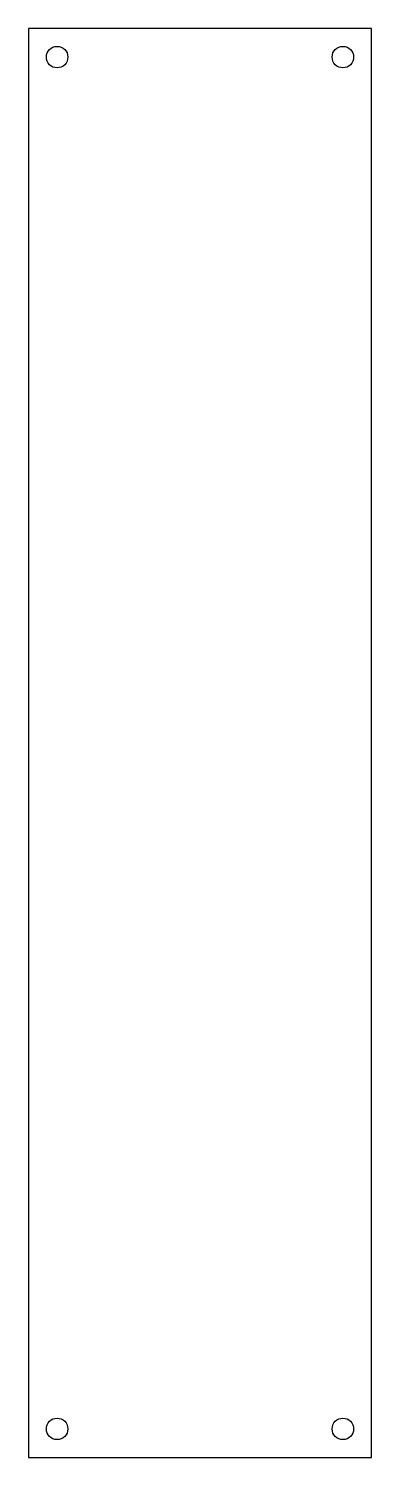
# Model space of a CAD drawing. Header units: inches. Extents: x -0.42 to 1.47, y -3.79 to 4.08.
import ezdxf

# ---------------------------------------------------------------- set-up
doc = ezdxf.new("R2010")
doc.units = ezdxf.units.IN
doc.header["$MEASUREMENT"] = 0

msp = doc.modelspace()

# ---------------------------------------------------------------- linework, layer by layer
msp.add_lwpolyline([(-0.4182, -3.7926), (1.4715, -3.7926), (1.4715, 4.0814), (-0.4182, 4.0814)], close=True)
for centre in [(-0.2608, 3.9239), (1.314, 3.9239), (-0.2608, -3.6352), (1.314, -3.6352)]:
    msp.add_circle(centre, 0.0591)

doc.saveas('drawing.dxf')
